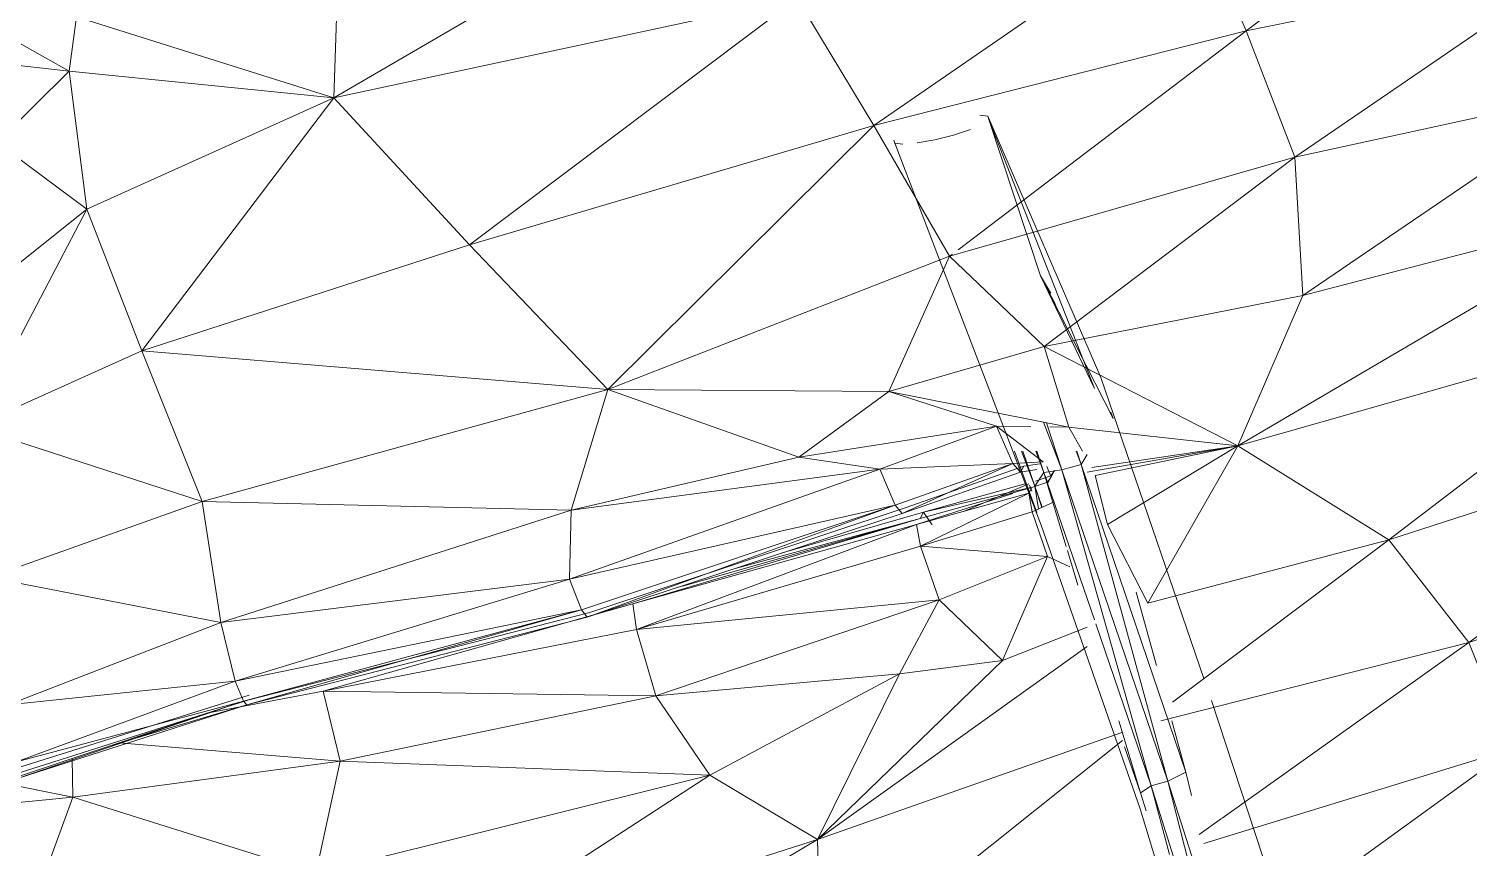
# Model space of a CAD drawing. Header units: millimetres. Extents: x -8546 to 211781, y -3000 to 31870.
# Drawn here: x -4860.5 to -4763.1, y 3023.5 to 3078.9 of the extents above; entities that cross this region are included whole.
import ezdxf

# ---------------------------------------------------------------- set-up
doc = ezdxf.new("R2010")
doc.units = ezdxf.units.MM
for name, color, linetype, lineweight in [('A-WALL-PATT', 111, 'Continuous', 25), ('G-IMPT', 8, 'Continuous', 9), ('I-FURN', 30, 'Continuous', 9)]:
    doc.layers.add(name, color=color, linetype=linetype, lineweight=lineweight)

# ---------------------------------------------------------------- blocks, each defined once
blk = doc.blocks.new('Artificial banana plant 1500mm - Family 4__C1-728657-Begane grond')
at = {"layer": 'G-IMPT'}
for p, q in [((-349.388, 434.054), (-365.388, 421.894)), ((-349.388, 434.054), (-365.388, 421.894)), ((-427.108, 417.356), (-400.998, 432.579)), ((-427.108, 417.356), (-400.998, 432.579)), ((-390.578, 415.486), (-369.028, 430.334)), ((-390.578, 415.486), (-369.028, 430.334)), ((-369.028, 430.334), (-365.388, 421.894)), ((-369.028, 430.334), (-365.388, 421.894)), ((-342.888, 426.482), (-365.388, 421.894)), ((-342.888, 426.482), (-365.388, 421.894)), ((-342.888, 426.482), (-362.108, 413.36)), ((-342.888, 426.482), (-362.108, 413.36)), ((-427.108, 417.356), (-426.838, 424.932)), ((-427.108, 417.356), (-426.838, 424.932)), ((-427.108, 417.356), (-395.758, 424.104)), ((-427.108, 417.356), (-395.758, 424.104)), ((-417.918, 407.423), (-395.758, 424.104)), ((-417.918, 407.423), (-395.758, 424.104)), ((-395.758, 424.104), (-390.578, 415.486)), ((-395.758, 424.104), (-390.578, 415.486)), ((-450.338, 422.169), (-444.998, 419.167)), ((-450.338, 422.169), (-444.998, 419.167)), ((-444.998, 419.167), (-444.508, 422.847)), ((-444.998, 419.167), (-444.508, 422.847)), ((-444.508, 422.847), (-427.108, 417.356)), ((-444.508, 422.847), (-427.108, 417.356)), ((-390.578, 415.486), (-365.388, 421.894)), ((-390.578, 415.486), (-365.388, 421.894)), ((-384.867, 407.089), (-365.388, 421.894)), ((-384.867, 407.089), (-365.388, 421.894)), ((-362.108, 413.36), (-365.388, 421.894)), ((-362.108, 413.36), (-365.388, 421.894)), ((-450.898, 419.826), (-444.998, 419.167)), ((-450.898, 419.826), (-444.998, 419.167)), ((-449.878, 414.35), (-444.998, 419.167)), ((-449.878, 414.35), (-444.998, 419.167)), ((-444.998, 419.167), (-443.808, 409.838)), ((-444.998, 419.167), (-443.808, 409.838)), ((-444.998, 419.167), (-427.108, 417.356)), ((-444.998, 419.167), (-427.108, 417.356)), ((-443.808, 409.838), (-427.108, 417.356)), ((-443.808, 409.838), (-427.108, 417.356)), ((-427.108, 417.356), (-440.078, 400.242)), ((-427.108, 417.356), (-440.078, 400.242)), ((-427.108, 417.356), (-417.918, 407.423)), ((-427.108, 417.356), (-417.918, 407.423)), ((-341.158, 417.9), (-362.108, 413.36)), ((-341.158, 417.9), (-362.108, 413.36)), ((-361.558, 403.99), (-341.158, 417.9)), ((-361.558, 403.99), (-341.158, 417.9)), ((-382.868, 416.113), (-383.408, 416.191)), ((-382.798, 415.903), (-382.868, 416.113)), ((-375.218, 398.442), (-382.868, 416.113)), ((-375.218, 398.442), (-382.868, 416.113)), ((-417.918, 407.423), (-390.578, 415.486)), ((-417.918, 407.423), (-390.578, 415.486)), ((-408.568, 397.647), (-390.578, 415.486)), ((-408.568, 397.647), (-390.578, 415.486)), ((-385.448, 406.647), (-390.578, 415.486)), ((-385.448, 406.647), (-390.578, 415.486)), ((-385.178, 414.845), (-384.028, 415.22)), ((-375.638, 397.71), (-382.798, 415.903)), ((-375.638, 397.71), (-382.798, 415.903)), ((-382.798, 415.903), (-379.298, 405.318)), ((-382.798, 415.903), (-379.298, 405.318)), ((-449.878, 414.35), (-443.808, 409.838)), ((-449.878, 414.35), (-443.808, 409.838)), ((-389.228, 414.511), (-389.148, 414.305)), ((-389.148, 414.305), (-379.248, 388.472)), ((-389.148, 414.305), (-379.248, 388.472)), ((-389.148, 414.305), (-388.608, 414.229)), ((-386.448, 414.522), (-387.648, 414.311)), ((-386.448, 414.522), (-385.178, 414.845)), ((-362.108, 413.36), (-380.22, 408.151)), ((-362.108, 413.36), (-380.22, 408.151)), ((-379.048, 400.555), (-362.108, 413.36)), ((-379.048, 400.555), (-362.108, 413.36)), ((-361.558, 403.99), (-362.108, 413.36)), ((-361.558, 403.99), (-362.108, 413.36)), ((-451.568, 403.626), (-443.808, 409.838)), ((-451.568, 403.626), (-443.808, 409.838)), ((-451.528, 395.104), (-443.808, 409.838)), ((-451.528, 395.104), (-443.808, 409.838)), ((-443.808, 409.838), (-440.078, 400.242)), ((-443.808, 409.838), (-440.078, 400.242)), ((-365.948, 393.823), (-338.278, 410.076)), ((-365.948, 393.823), (-338.278, 410.076)), ((-338.278, 410.076), (-361.558, 403.99)), ((-338.278, 410.076), (-361.558, 403.99)), ((-440.078, 400.242), (-417.918, 407.423)), ((-440.078, 400.242), (-417.918, 407.423)), ((-417.918, 407.423), (-408.568, 397.647)), ((-417.918, 407.423), (-408.568, 397.647)), ((-380.234, 408.147), (-385.448, 406.647)), ((-380.234, 408.147), (-385.448, 406.647)), ((-385.448, 406.647), (-408.568, 397.647)), ((-385.448, 406.647), (-408.568, 397.647)), ((-389.568, 397.499), (-385.448, 406.647)), ((-389.568, 397.499), (-385.448, 406.647)), ((-385.448, 406.647), (-385.263, 406.788)), ((-385.448, 406.647), (-385.263, 406.788)), ((-379.048, 400.555), (-385.448, 406.647)), ((-379.048, 400.555), (-385.448, 406.647)), ((-375.638, 397.71), (-379.298, 405.318)), ((-375.638, 397.71), (-379.298, 405.318)), ((-379.298, 405.318), (-374.378, 395.684)), ((-379.298, 405.318), (-374.378, 395.684)), ((-379.298, 405.318), (-378.297, 403.377)), ((-379.298, 405.318), (-378.297, 403.377)), ((-379.298, 405.318), (-378.606, 404.151)), ((-379.298, 405.318), (-378.606, 404.151)), ((-361.558, 403.99), (-379.048, 400.555)), ((-361.558, 403.99), (-379.048, 400.555)), ((-365.948, 393.823), (-361.558, 403.99)), ((-365.948, 393.823), (-361.558, 403.99)), ((-365.948, 393.823), (-336.458, 402.236)), ((-365.948, 393.823), (-336.458, 402.236)), ((-355.728, 387.48), (-336.458, 402.236)), ((-355.728, 387.48), (-336.458, 402.236)), ((-379.048, 400.555), (-389.568, 397.499)), ((-379.048, 400.555), (-389.568, 397.499)), ((-365.948, 393.823), (-379.048, 400.555)), ((-365.948, 393.823), (-379.048, 400.555)), ((-377.388, 395.085), (-379.048, 400.555)), ((-377.388, 395.085), (-379.048, 400.555)), ((-451.528, 395.104), (-440.078, 400.242)), ((-451.528, 395.104), (-440.078, 400.242)), ((-436.008, 390.066), (-440.078, 400.242)), ((-436.008, 390.066), (-440.078, 400.242)), ((-440.078, 400.242), (-408.568, 397.647)), ((-440.078, 400.242), (-408.568, 397.647)), ((-436.008, 390.066), (-408.568, 397.647)), ((-436.008, 390.066), (-408.568, 397.647)), ((-411.038, 389.476), (-408.568, 397.647)), ((-411.038, 389.476), (-408.568, 397.647)), ((-389.568, 397.499), (-408.568, 397.647)), ((-389.568, 397.499), (-408.568, 397.647)), ((-395.648, 393.058), (-408.568, 397.647)), ((-395.648, 393.058), (-408.568, 397.647)), ((-375.218, 398.442), (-368.246, 378.097)), ((-375.218, 398.442), (-368.246, 378.097)), ((-389.568, 397.499), (-395.648, 393.058)), ((-389.568, 397.499), (-395.648, 393.058)), ((-377.388, 395.085), (-389.568, 397.499)), ((-377.388, 395.085), (-389.568, 397.499)), ((-382.268, 395.152), (-389.568, 397.499)), ((-382.268, 395.152), (-389.568, 397.499)), ((-374.378, 395.684), (-374.548, 396.11)), ((-355.728, 387.48), (-329.018, 396.117)), ((-355.728, 387.48), (-329.018, 396.117)), ((-329.018, 396.117), (-350.318, 380.535)), ((-329.018, 396.117), (-350.318, 380.535)), ((-451.528, 395.104), (-436.008, 390.066)), ((-451.528, 395.104), (-436.008, 390.066)), ((-382.268, 395.152), (-395.648, 393.058)), ((-382.268, 395.152), (-395.648, 393.058)), ((-382.268, 395.152), (-390.178, 392.255)), ((-382.268, 395.152), (-390.178, 392.255)), ((-379.118, 392.752), (-382.268, 395.152)), ((-379.118, 392.752), (-382.268, 395.152)), ((-381.168, 392.628), (-382.268, 395.152)), ((-381.168, 392.628), (-382.268, 395.152)), ((-379.949, 395.121), (-382.268, 395.152)), ((-379.949, 395.121), (-382.268, 395.152)), ((-379.098, 395.424), (-377.858, 392.201)), ((-379.098, 395.424), (-377.858, 392.201)), ((-377.858, 392.201), (-378.886, 395.382)), ((-377.858, 392.201), (-378.886, 395.382)), ((-377.388, 395.085), (-378.673, 395.103)), ((-377.388, 395.085), (-378.673, 395.103)), ((-376.46, 393.466), (-377.388, 395.085)), ((-376.46, 393.466), (-377.388, 395.085)), ((-365.948, 393.823), (-377.388, 395.085)), ((-365.948, 393.823), (-377.388, 395.085)), ((-376.136, 392.045), (-365.948, 393.823)), ((-376.136, 392.045), (-365.948, 393.823)), ((-375.828, 392.364), (-365.948, 393.823)), ((-375.828, 392.364), (-365.948, 393.823)), ((-375.608, 391.825), (-365.948, 393.823)), ((-375.608, 391.825), (-365.948, 393.823)), ((-374.758, 388.507), (-365.948, 393.823)), ((-374.758, 388.507), (-365.948, 393.823)), ((-365.948, 393.823), (-372.048, 383.18)), ((-365.948, 393.823), (-372.048, 383.18)), ((-365.948, 393.823), (-355.728, 387.48)), ((-365.948, 393.823), (-355.728, 387.48)), ((-395.648, 393.058), (-411.038, 389.476)), ((-395.648, 393.058), (-411.038, 389.476)), ((-390.178, 392.255), (-395.648, 393.058)), ((-390.178, 392.255), (-395.648, 393.058)), ((-379.118, 392.752), (-381.168, 392.628)), ((-379.118, 392.752), (-381.168, 392.628)), ((-379.555, 389.318), (-381.063, 393.466)), ((-379.555, 389.318), (-381.063, 393.466)), ((-380.594, 393.466), (-379.678, 391.094)), ((-380.594, 393.466), (-379.678, 391.094)), ((-379.678, 391.094), (-380.492, 393.466)), ((-379.678, 391.094), (-380.492, 393.466)), ((-379.62, 393.466), (-379.068, 392.032)), ((-379.62, 393.466), (-379.068, 392.032)), ((-379.539, 393.466), (-379.068, 392.032)), ((-379.539, 393.466), (-379.068, 392.032)), ((-376.897, 393.466), (-376.548, 392.566)), ((-376.897, 393.466), (-376.548, 392.566)), ((-376.548, 392.566), (-376.845, 393.466)), ((-376.548, 392.566), (-376.845, 393.466)), ((-376.548, 392.566), (-376.136, 393.249)), ((-376.548, 392.566), (-376.136, 393.249)), ((-390.178, 392.255), (-411.168, 384.809)), ((-390.178, 392.255), (-411.168, 384.809)), ((-390.178, 392.255), (-411.038, 389.476)), ((-390.178, 392.255), (-411.038, 389.476)), ((-381.168, 392.628), (-390.178, 392.255)), ((-381.168, 392.628), (-390.178, 392.255)), ((-389.138, 389.814), (-390.178, 392.255)), ((-389.138, 389.814), (-390.178, 392.255)), ((-381.168, 392.628), (-389.138, 389.814)), ((-381.168, 392.628), (-389.138, 389.814)), ((-388.658, 389.258), (-381.168, 392.628)), ((-388.658, 389.258), (-381.168, 392.628)), ((-380.658, 392.05), (-388.658, 389.258)), ((-380.658, 392.05), (-388.658, 389.258)), ((-380.438, 392.443), (-388.458, 389.642)), ((-388.458, 389.642), (-380.438, 392.443)), ((-380.658, 392.05), (-381.168, 392.628)), ((-380.658, 392.05), (-381.168, 392.628)), ((-380.438, 392.443), (-380.658, 392.05)), ((-380.438, 392.443), (-380.658, 392.05)), ((-379.558, 392.225), (-380.658, 392.05)), ((-379.558, 392.225), (-380.658, 392.05)), ((-379.338, 392.616), (-380.438, 392.443)), ((-380.438, 392.443), (-379.338, 392.616)), ((-379.678, 391.094), (-379.068, 392.032)), ((-379.678, 391.094), (-379.068, 392.032)), ((-378.608, 391.803), (-379.648, 391.449)), ((-378.608, 391.803), (-379.648, 391.449)), ((-378.948, 391.692), (-379.098, 392.046)), ((-378.948, 391.692), (-379.098, 392.046)), ((-377.858, 392.201), (-379.068, 392.032)), ((-377.858, 392.201), (-379.068, 392.032)), ((-379.068, 392.032), (-375.656, 382.057)), ((-379.068, 392.032), (-375.656, 382.057)), ((-379.068, 392.032), (-377.557, 387.015)), ((-379.068, 392.032), (-377.557, 387.015)), ((-378.798, 391.335), (-378.948, 391.692)), ((-378.798, 391.335), (-378.948, 391.692)), ((-378.738, 392.087), (-378.878, 392.44)), ((-378.878, 392.44), (-378.738, 392.087)), ((-378.838, 391.373), (-378.588, 391.73)), ((-378.588, 391.73), (-378.838, 391.373)), ((-378.588, 391.73), (-378.798, 391.335)), ((-378.588, 391.73), (-378.798, 391.335)), ((-378.588, 391.73), (-378.738, 392.087)), ((-378.738, 392.087), (-378.588, 391.73)), ((-378.358, 392.158), (-378.608, 391.803)), ((-378.358, 392.158), (-378.608, 391.803)), ((-378.358, 392.158), (-378.588, 391.73)), ((-378.358, 392.158), (-378.588, 391.73)), ((-377.858, 392.201), (-376.548, 392.566)), ((-377.858, 392.201), (-376.548, 392.566)), ((-377.858, 392.201), (-371.818, 370.834)), ((-377.858, 392.201), (-371.818, 370.834)), ((-377.858, 392.201), (-370.688, 371.155)), ((-377.858, 392.201), (-370.688, 371.155)), ((-376.548, 392.566), (-370.688, 371.155)), ((-376.548, 392.566), (-370.688, 371.155)), ((-376.548, 392.566), (-369.468, 371.763)), ((-376.548, 392.566), (-369.468, 371.763)), ((-375.608, 391.825), (-374.758, 388.507)), ((-375.608, 391.825), (-374.758, 388.507)), ((-387.448, 388.908), (-379.878, 391.021)), ((-379.878, 391.021), (-387.448, 388.908)), ((-380.267, 391.277), (-387.208, 389.341)), ((-380.267, 391.277), (-387.208, 389.341)), ((-379.945, 391.005), (-387.208, 389.341)), ((-379.945, 391.005), (-387.208, 389.341)), ((-380.081, 391.266), (-384.502, 389.393)), ((-380.081, 391.266), (-384.502, 389.393)), ((-379.878, 391.021), (-380.088, 390.623)), ((-379.878, 391.021), (-380.088, 390.623)), ((-380.038, 391.157), (-379.888, 390.752)), ((-380.038, 391.157), (-379.888, 390.752)), ((-379.878, 391.021), (-378.838, 391.373)), ((-378.838, 391.373), (-379.878, 391.021)), ((-379.428, 389.568), (-379.678, 391.094)), ((-379.428, 389.568), (-379.678, 391.094)), ((-379.678, 391.094), (-379.211, 389.665)), ((-379.678, 391.094), (-379.211, 389.665)), ((-379.678, 391.094), (-379.189, 389.675)), ((-379.678, 391.094), (-379.189, 389.675)), ((-450.438, 384.934), (-436.008, 390.066)), ((-450.438, 384.934), (-436.008, 390.066)), ((-411.038, 389.476), (-436.008, 390.066)), ((-411.038, 389.476), (-436.008, 390.066)), ((-434.748, 381.887), (-436.008, 390.066)), ((-434.748, 381.887), (-436.008, 390.066)), ((-389.138, 389.814), (-411.168, 384.809)), ((-389.138, 389.814), (-411.168, 384.809)), ((-389.138, 389.814), (-410.358, 382.728)), ((-389.138, 389.814), (-410.358, 382.728)), ((-409.958, 382.241), (-389.138, 389.814)), ((-409.958, 382.241), (-389.138, 389.814)), ((-388.658, 389.258), (-389.138, 389.814)), ((-388.658, 389.258), (-389.138, 389.814)), ((-387.678, 388.507), (-380.088, 390.623)), ((-387.678, 388.507), (-380.088, 390.623)), ((-387.678, 388.507), (-381.17, 390.604)), ((-387.678, 388.507), (-381.17, 390.604)), ((-380.088, 390.623), (-387.408, 387.032)), ((-380.088, 390.623), (-387.408, 387.032)), ((-380.088, 390.623), (-379.868, 389.37)), ((-380.088, 390.623), (-379.868, 389.37)), ((-379.868, 389.37), (-378.385, 390.036)), ((-379.868, 389.37), (-378.385, 390.036)), ((-411.038, 389.476), (-434.748, 381.887)), ((-411.038, 389.476), (-434.748, 381.887)), ((-411.168, 384.809), (-411.038, 389.476)), ((-411.168, 384.809), (-411.038, 389.476)), ((-388.658, 389.258), (-409.958, 382.241)), ((-388.658, 389.258), (-409.958, 382.241)), ((-388.458, 389.642), (-409.778, 382.561)), ((-409.778, 382.561), (-388.458, 389.642)), ((-406.878, 383.141), (-387.448, 388.908)), ((-406.878, 383.141), (-387.448, 388.908)), ((-403.517, 384.347), (-387.448, 388.908)), ((-387.448, 388.908), (-403.517, 384.347)), ((-387.448, 388.908), (-399.87, 385.564)), ((-387.448, 388.908), (-399.87, 385.564)), ((-387.208, 389.341), (-396.851, 386.559)), ((-387.208, 389.341), (-396.851, 386.559)), ((-387.208, 389.341), (-387.448, 388.908)), ((-387.208, 389.341), (-387.448, 388.908)), ((-387.408, 387.032), (-379.868, 389.37)), ((-387.408, 387.032), (-379.868, 389.37)), ((-387.208, 389.341), (-386.618, 388.496)), ((-387.208, 389.341), (-386.618, 388.496)), ((-379.868, 389.37), (-378.818, 386.342)), ((-379.868, 389.37), (-378.818, 386.342)), ((-406.878, 383.141), (-387.678, 388.507)), ((-406.878, 383.141), (-387.678, 388.507)), ((-387.678, 388.507), (-406.638, 381.396)), ((-387.678, 388.507), (-406.638, 381.396)), ((-391.052, 387.938), (-392.506, 387.407)), ((-391.052, 387.938), (-392.506, 387.407)), ((-387.678, 388.507), (-387.408, 387.032)), ((-387.678, 388.507), (-387.408, 387.032)), ((-379.248, 388.472), (-372.548, 369.277)), ((-379.248, 388.472), (-372.548, 369.277)), ((-374.758, 388.507), (-372.048, 383.18)), ((-374.758, 388.507), (-372.048, 383.18)), ((-406.638, 381.396), (-387.408, 387.032)), ((-406.638, 381.396), (-387.408, 387.032)), ((-387.408, 387.032), (-386.158, 383.405)), ((-387.408, 387.032), (-386.158, 383.405)), ((-387.408, 387.032), (-378.818, 386.342)), ((-387.408, 387.032), (-378.818, 386.342)), ((-372.048, 383.18), (-355.728, 387.48)), ((-372.048, 383.18), (-355.728, 387.48)), ((-355.728, 387.48), (-370.373, 376.502)), ((-355.728, 387.48), (-370.373, 376.502)), ((-355.728, 387.48), (-350.318, 380.535)), ((-355.728, 387.48), (-350.318, 380.535)), ((-328.228, 387.748), (-350.318, 380.535)), ((-328.228, 387.748), (-350.318, 380.535)), ((-386.158, 383.405), (-378.818, 386.342)), ((-386.158, 383.405), (-378.818, 386.342)), ((-378.818, 386.342), (-381.878, 379.31)), ((-378.818, 386.342), (-381.878, 379.31)), ((-378.818, 386.342), (-377.32, 385.643)), ((-378.818, 386.342), (-377.32, 385.643)), ((-377.48, 386.76), (-376.768, 384.398)), ((-377.48, 386.76), (-376.768, 384.398)), ((-450.438, 384.934), (-434.748, 381.887)), ((-450.438, 384.934), (-434.748, 381.887)), ((-411.168, 384.809), (-434.748, 381.887)), ((-411.168, 384.809), (-434.748, 381.887)), ((-411.168, 384.809), (-433.778, 377.916)), ((-411.168, 384.809), (-433.778, 377.916)), ((-410.358, 382.728), (-411.168, 384.809)), ((-410.358, 382.728), (-411.168, 384.809)), ((-372.835, 383.941), (-371.463, 378.978)), ((-372.835, 383.941), (-371.463, 378.978)), ((-406.878, 383.141), (-427.818, 377.244)), ((-406.878, 383.141), (-427.818, 377.244)), ((-406.878, 383.141), (-406.638, 381.396)), ((-406.878, 383.141), (-406.638, 381.396)), ((-406.638, 381.396), (-386.158, 383.405)), ((-406.638, 381.396), (-386.158, 383.405)), ((-405.318, 376.927), (-386.158, 383.405)), ((-405.318, 376.927), (-386.158, 383.405)), ((-386.158, 383.405), (-388.848, 378.407)), ((-386.158, 383.405), (-388.848, 378.407)), ((-386.158, 383.405), (-381.878, 379.31)), ((-386.158, 383.405), (-381.878, 379.31)), ((-410.358, 382.728), (-433.778, 377.916)), ((-410.358, 382.728), (-433.778, 377.916)), ((-410.358, 382.728), (-433.218, 376.568)), ((-410.358, 382.728), (-433.218, 376.568)), ((-432.978, 376.318), (-410.358, 382.728)), ((-432.978, 376.318), (-410.358, 382.728)), ((-409.958, 382.241), (-432.978, 376.318)), ((-409.958, 382.241), (-432.978, 376.318)), ((-409.778, 382.561), (-432.908, 376.63)), ((-432.908, 376.63), (-409.778, 382.561)), ((-409.958, 382.241), (-410.358, 382.728)), ((-409.958, 382.241), (-410.358, 382.728)), ((-449.128, 376.307), (-434.748, 381.887)), ((-449.128, 376.307), (-434.748, 381.887)), ((-433.778, 377.916), (-434.748, 381.887)), ((-433.778, 377.916), (-434.748, 381.887)), ((-427.818, 377.244), (-406.638, 381.396)), ((-427.818, 377.244), (-406.638, 381.396)), ((-406.638, 381.396), (-405.318, 376.927)), ((-406.638, 381.396), (-405.318, 376.927)), ((-381.878, 379.31), (-376.136, 381.571)), ((-381.878, 379.31), (-376.136, 381.571)), ((-375.567, 381.795), (-371.818, 370.834)), ((-375.567, 381.795), (-371.818, 370.834)), ((-376.136, 380.254), (-394.378, 367.198)), ((-376.136, 380.254), (-394.378, 367.198)), ((-371.158, 375.231), (-350.318, 380.535)), ((-371.158, 375.231), (-350.318, 380.535)), ((-350.318, 380.535), (-367.009, 368.65)), ((-350.318, 380.535), (-367.009, 368.65)), ((-350.318, 380.535), (-347.458, 373.314)), ((-350.318, 380.535), (-347.458, 373.314)), ((-381.878, 379.31), (-394.378, 367.198)), ((-381.878, 379.31), (-394.378, 367.198)), ((-388.848, 378.407), (-381.878, 379.31)), ((-388.848, 378.407), (-381.878, 379.31)), ((-405.318, 376.927), (-388.848, 378.407)), ((-405.318, 376.927), (-388.848, 378.407)), ((-401.678, 371.564), (-388.848, 378.407)), ((-401.678, 371.564), (-388.848, 378.407)), ((-388.848, 378.407), (-394.378, 367.198)), ((-388.848, 378.407), (-394.378, 367.198)), ((-433.778, 377.916), (-449.128, 376.307)), ((-433.778, 377.916), (-449.128, 376.307)), ((-433.778, 377.916), (-448.558, 372.455)), ((-433.778, 377.916), (-448.558, 372.455)), ((-435.582, 375.775), (-427.818, 377.244)), ((-435.582, 375.775), (-427.818, 377.244)), ((-433.218, 376.568), (-433.778, 377.916)), ((-433.218, 376.568), (-433.778, 377.916)), ((-427.818, 377.244), (-426.678, 372.494)), ((-427.818, 377.244), (-426.678, 372.494)), ((-427.818, 377.244), (-405.318, 376.927)), ((-427.818, 377.244), (-405.318, 376.927)), ((-448.628, 372.004), (-432.828, 376.966)), ((-433.218, 376.568), (-448.558, 372.455)), ((-433.218, 376.568), (-448.558, 372.455)), ((-432.908, 376.63), (-448.518, 371.662)), ((-448.518, 371.662), (-432.908, 376.63)), ((-448.428, 371.344), (-433.218, 376.568)), ((-448.428, 371.344), (-433.218, 376.568)), ((-433.218, 376.568), (-448.428, 371.469)), ((-433.218, 376.568), (-448.428, 371.469)), ((-432.978, 376.318), (-448.428, 371.344)), ((-432.978, 376.318), (-448.428, 371.344)), ((-432.978, 376.318), (-442.227, 373.547)), ((-432.978, 376.318), (-442.227, 373.547)), ((-432.978, 376.318), (-433.218, 376.568)), ((-432.978, 376.318), (-433.218, 376.568)), ((-426.678, 372.494), (-405.318, 376.927)), ((-426.678, 372.494), (-405.318, 376.927)), ((-405.318, 376.927), (-401.678, 371.564)), ((-405.318, 376.927), (-401.678, 371.564)), ((-367.738, 376.614), (-361.978, 359.089)), ((-367.738, 376.614), (-361.978, 359.089)), ((-374.007, 375.231), (-372.538, 370.352)), ((-374.007, 375.231), (-372.538, 370.352)), ((-370.427, 375.231), (-369.468, 371.763)), ((-370.427, 375.231), (-369.468, 371.763)), ((-394.378, 367.198), (-373.807, 374.433)), ((-394.378, 367.198), (-373.807, 374.433)), ((-441.614, 373.753), (-426.678, 372.494)), ((-441.614, 373.753), (-426.678, 372.494)), ((-394.138, 357.635), (-373.763, 373.902)), ((-394.138, 357.635), (-373.763, 373.902)), ((-373.611, 373.471), (-372.538, 370.352)), ((-373.611, 373.471), (-372.538, 370.352)), ((-347.458, 373.314), (-368.256, 366.945)), ((-347.458, 373.314), (-368.256, 366.945)), ((-347.458, 373.314), (-366.888, 359.246)), ((-347.458, 373.314), (-366.888, 359.246)), ((-444.807, 372.682), (-444.748, 370.069)), ((-444.807, 372.682), (-444.748, 370.069)), ((-444.748, 370.069), (-426.678, 372.494)), ((-444.748, 370.069), (-426.678, 372.494)), ((-426.678, 372.494), (-428.328, 364.907)), ((-426.678, 372.494), (-428.328, 364.907)), ((-426.678, 372.494), (-401.678, 371.564)), ((-426.678, 372.494), (-401.678, 371.564)), ((-428.328, 364.907), (-401.678, 371.564)), ((-428.328, 364.907), (-401.678, 371.564)), ((-421.768, 358.501), (-401.678, 371.564)), ((-421.768, 358.501), (-401.678, 371.564)), ((-401.678, 371.564), (-394.378, 367.198)), ((-401.678, 371.564), (-394.378, 367.198)), ((-370.688, 371.155), (-369.468, 371.763)), ((-370.688, 371.155), (-369.468, 371.763)), ((-369.468, 371.763), (-369.076, 370.183)), ((-369.468, 371.763), (-369.076, 370.183)), ((-449.721, 371.061), (-444.748, 370.069)), ((-449.721, 371.061), (-444.748, 370.069)), ((-371.818, 370.834), (-372.538, 370.352)), ((-371.818, 370.834), (-372.538, 370.352)), ((-372.538, 370.352), (-372.158, 369.135)), ((-372.538, 370.352), (-372.158, 369.135)), ((-371.818, 370.834), (-370.688, 371.155)), ((-371.818, 370.834), (-370.688, 371.155)), ((-371.818, 370.834), (-370.57, 366.194)), ((-371.818, 370.834), (-370.57, 366.194)), ((-371.818, 370.834), (-365.698, 351.504)), ((-371.818, 370.834), (-365.698, 351.504)), ((-370.688, 371.155), (-365.698, 351.504)), ((-370.688, 371.155), (-365.698, 351.504)), ((-370.688, 371.155), (-364.508, 351.788)), ((-370.688, 371.155), (-364.508, 351.788)), ((-456.648, 368.894), (-444.748, 370.069)), ((-456.648, 368.894), (-444.748, 370.069)), ((-446.578, 365.072), (-444.748, 370.069)), ((-446.578, 365.072), (-444.748, 370.069)), ((-444.748, 370.069), (-428.328, 364.907)), ((-444.748, 370.069), (-428.328, 364.907)), ((-372.548, 369.277), (-366.318, 348.759)), ((-372.548, 369.277), (-366.318, 348.759)), ((-367.054, 368.618), (-368.56, 367.546)), ((-367.054, 368.618), (-368.56, 367.546)), ((-424.308, 349.533), (-394.378, 367.198)), ((-424.308, 349.533), (-394.378, 367.198)), ((-421.768, 358.501), (-394.378, 367.198)), ((-421.768, 358.501), (-394.378, 367.198)), ((-394.138, 357.635), (-394.378, 367.198)), ((-394.138, 357.635), (-394.378, 367.198))]:
    blk.add_line(p, q, dxfattribs=at)
blk = doc.blocks.new('Artificial banana plant 1500mm - Family 4__C2-728658-Begane grond')
blk.add_blockref('Artificial banana plant 1500mm - Family 4__C1-728657-Begane grond', (0, 0))
blk = doc.blocks.new('Artificial banana plant 1500mm - Family 4-728656-Begane grond')
blk.add_blockref('Artificial banana plant 1500mm - Family 4__C2-728658-Begane grond', (0, 0))
blk = doc.blocks.new('Artificial banana plant 1500mm - Ny märkning-728662-Begane grond')
blk.add_blockref('Artificial banana plant 1500mm - Family 4-728656-Begane grond', (0, 0))

msp = doc.modelspace()

# ---------------------------------------------------------------- hatches: boundary and pattern name
at = {"layer": 'A-WALL-PATT', "lineweight": 9}
h = msp.add_hatch(dxfattribs=at)
h.set_pattern_fill('FP_9', color=256, angle=60, style=0, pattern_type=2)
h.set_pattern_definition([(150, (-4762.73, 6467.82), (-70, -121.2436), []), (210, (-4762.73, 6467.82), (70, -121.2436), [])])
h.paths.add_polyline_path([(-5019.233, 2095.375), (-4784.233, 2095.375), (-4784.233, 2914.387), (-4817.773, 2905.348), (-4838.888, 2897.442), (-4869.845, 2880.049), (-4874.285, 2879.964), (-4898.049, 2880.6), (-4910.056, 2884.114), (-4909.476, 2896.322), (-4906.113, 2909.325), (-4903.971, 2918.679), (-4899.816, 2945.308), (-4895.657, 2958.837), (-4895.056, 2964.395), (-4892.536, 2969.418), (-4887.496, 2983.152), (-4884.567, 2995.634), (-4881.852, 3005.547), (-4872.838, 3032.106), (-4870.317, 3053.321), (-4857.756, 3097.104), (-4852.67, 3104.124), (-4847.616, 3108.144), (-4833.905, 3113.949), (-4821.256, 3119.636), (-4820.556, 3122.035), (-4818.423, 3122.217), (-4812.653, 3124.252), (-4811.59, 3123.746), (-4809.921, 3120.175), (-4807.446, 3115.583), (-4806.686, 3115.583), (-4804.185, 3117.05), (-4800.64, 3122.493), (-4800.637, 3121.182), (-4799.166, 3122.04), (-4795.756, 3124.92), (-4791.686, 3125.219), (-4784.233, 3124.83), (-4784.233, 3301.875), (-4910.233, 3301.875), (-4910.233, 3248.875), (-5019.233, 3248.875), (-5019.233, 2116.875)])
h.paths.add_polyline_path([(-4809.609, 3043.434), (-4793.44, 3049.088), (-4793.926, 3048.746), (-4808.172, 3043.907)])
h.paths.add_polyline_path([(-4816.275, 4201.875), (-4784.233, 4201.875), (-4784.233, 5902.095), (-5019.233, 5902.095), (-5019.233, 4254.875), (-4910.233, 4254.875), (-4910.233, 4201.875)])
h.paths.add_polyline_path([(-4784.233, 5991.095), (-4784.233, 6368.375), (-5019.233, 6368.375), (-5019.233, 5991.095)])
h.paths.add_polyline_path([(-4784.233, 6457.375), (-4784.233, 8733.775), (-4910.233, 8733.775), (-4910.233, 8680.775), (-5019.233, 8680.775), (-5019.233, 6457.375)])
h.paths.add_polyline_path([(-4910.233, 9633.775), (-4784.233, 9633.775), (-4784.233, 10840.275), (-5019.233, 10840.275), (-5019.233, 9686.775), (-4910.233, 9686.775), (-4910.233, 9643.775)])

# ---------------------------------------------------------------- block references
at = {"layer": 'I-FURN'}
msp.add_blockref('Artificial banana plant 1500mm - Ny märkning-728662-Begane grond', (-4412.758, 2656.875), dxfattribs=at)

doc.saveas('drawing.dxf')
